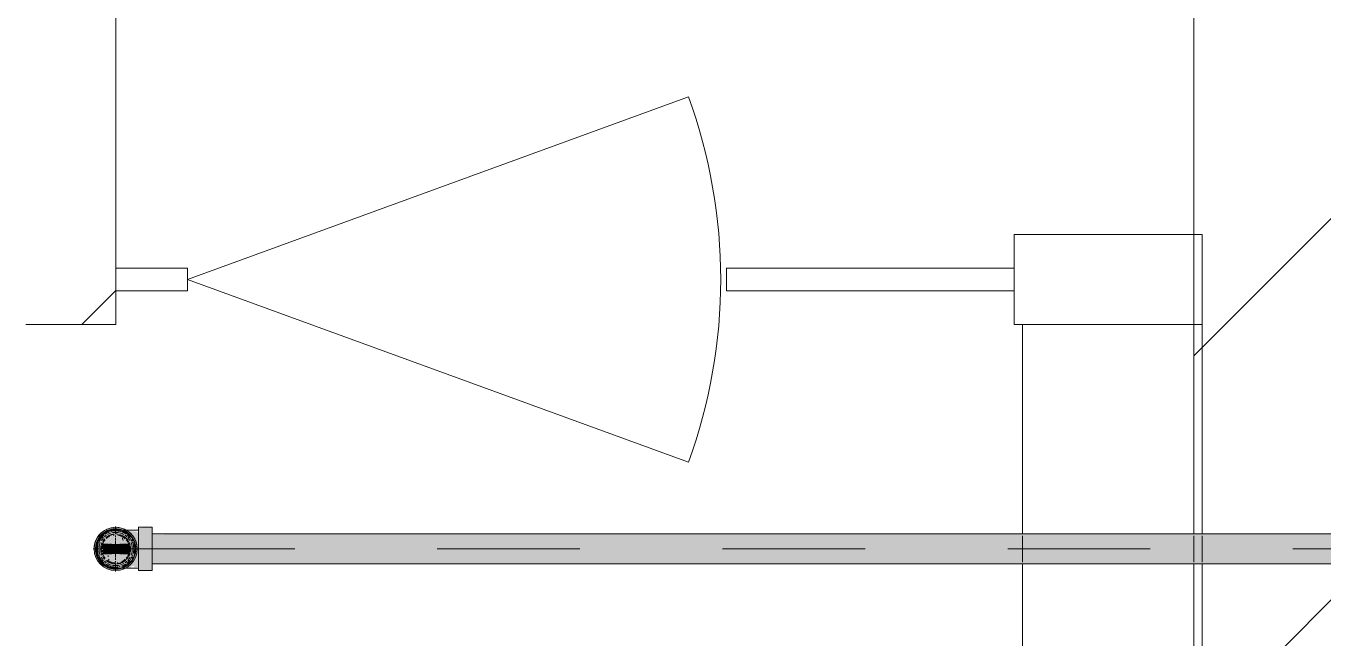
# Model space of a CAD drawing. Header units: millimetres. Extents: x -4000 to 187956, y -58990 to 162485.
# Drawn here: x 84150 to 85594, y 134351 to 135032 of the extents above; entities that cross this region are included whole.
import ezdxf

# ---------------------------------------------------------------- set-up
doc = ezdxf.new("R2010")
doc.units = ezdxf.units.MM
doc.linetypes.add('Dash 1_16_', pattern=[317.5, 158.75, -158.75])
for name, color, linetype, lineweight in [('A-DOOR', 31, 'Continuous', 13), ('A-WALL', 113, 'Continuous', 13), ('A-WALL-PATT', 111, 'Continuous', 13), ('F-SPRN', 3, 'Continuous', 9), ('P-PIPE', 3, 'Continuous', 9), ('P-PIPE-CNTR', 3, 'Continuous', 9)]:
    doc.layers.add(name, color=color, linetype=linetype, lineweight=lineweight)
pattern_1 = [(45, (0, 0), (-212.13203, 212.13203), [])]

# ---------------------------------------------------------------- blocks, each defined once
blk = doc.blocks.new('cua wc - 600 x 2000mm-535089-FFS - TANG 1')
at = {"layer": 'A-DOOR', "color": 5, "lineweight": 15}
for q in [(-100.3, 203), (-100.3, -203)]:
    blk.add_line((457.5, 0), q, dxfattribs=at)
blk.add_arc((457.5, 0), 593.6, 160, 200, dxfattribs=at)
blk = doc.blocks.new('CMF2_NHAXUONG_A_rvt-1-FFS - TANG 1')
at = {"layer": 'A-WALL-PATT', "lineweight": 9}
h = blk.add_hatch(dxfattribs=at)
h.set_pattern_fill('FP_12', color=250, style=0, pattern_type=2)
h.set_pattern_definition(pattern_1)
h.paths.add_polyline_path([(84250.1, 134699.8), (84250.1, 135799.8), (84150.1, 135799.8), (84150.1, 134699.8)])
h = blk.add_hatch(dxfattribs=at)
h.set_pattern_fill('FP_12', color=250, style=0, pattern_type=2)
h.set_pattern_definition(pattern_1)
h.paths.add_polyline_path([(85650.2, 133525.1), (85650.2, 135799.8), (85450.2, 135799.8), (85450.2, 133525.1), (85587.3, 133525.1)])
at = {"layer": 'A-WALL', "color": 50, "lineweight": 15}
for p, q in [((84250.1, 134699.8), (84250.1, 135799.8)), ((85450.2, 135799.8), (85450.2, 134466.8)), ((85459.5, 134799.8), (85250.2, 134799.8)), ((85250.2, 134799.8), (85250.2, 134699.8)), ((85459.5, 134699.8), (85459.5, 134799.8)), ((84250.1, 134762.3), (84330, 134762.3)), ((84330, 134737.3), (84330, 134762.3)), ((84930, 134762.3), (85250.2, 134762.3)), ((84930, 134762.3), (84930, 134737.3)), ((84330, 134737.3), (84250.1, 134737.3)), ((85250.2, 134737.3), (84930, 134737.3)), ((84150.1, 134699.8), (84250.1, 134699.8)), ((85250.2, 134699.8), (85459.5, 134699.8)), ((85259.5, 134466.8), (85259.5, 134699.8)), ((85259.5, 133625.1), (85259.5, 134433.4)), ((85450.2, 134433.4), (85450.2, 133525.1))]:
    blk.add_line(p, q, dxfattribs=at)
at = {"layer": 'A-WALL', "color": 35, "lineweight": 15}
for p, q in [((84250.1, 134762.3), (84250.1, 135799.8)), ((85250.2, 134762.3), (85250.2, 134799.8)), ((85450.2, 134799.8), (85250.2, 134799.8)), ((84330, 134762.3), (84250.1, 134762.3)), ((84250.1, 134762.3), (84250.1, 134737.3)), ((84330, 134762.3), (84330, 134737.3)), ((85250.2, 134762.3), (84930, 134762.3)), ((84930, 134737.3), (84930, 134762.3)), ((85250.2, 134762.3), (85250.2, 134737.3)), ((84250.1, 134737.3), (84330, 134737.3)), ((84250.1, 134699.8), (84250.1, 134737.3)), ((84930, 134737.3), (85250.2, 134737.3)), ((85250.2, 134699.8), (85250.2, 134737.3)), ((84250.1, 134699.8), (84150.1, 134699.8)), ((85250.2, 134699.8), (85259.5, 134699.8)), ((85259.5, 134699.8), (85259.5, 134466.8)), ((85450.2, 134699.8), (85259.5, 134699.8)), ((85459.5, 134699.8), (85459.5, 134466.8)), ((85259.5, 134433.4), (85259.5, 133947.4)), ((85459.5, 134433.4), (85459.5, 133525.1))]:
    blk.add_line(p, q, dxfattribs=at)
at = {"layer": 'A-WALL', "color": 53, "lineweight": 15}
for p, q in [((85459.5, 134799.8), (85450.2, 134799.8)), ((85459.5, 134799.8), (85459.5, 134699.8)), ((84250.1, 134737.3), (84250.1, 134762.3)), ((84250.1, 134737.3), (84250.1, 134762.3)), ((85250.2, 134762.3), (85250.2, 134737.3)), ((85250.2, 134737.3), (85250.2, 134762.3)), ((85259.5, 134699.8), (85450.2, 134699.8)), ((85259.5, 134699.8), (85450.2, 134699.8)), ((85459.5, 134699.8), (85450.2, 134699.8)), ((85459.5, 134466.8), (85459.5, 134699.8)), ((85459.5, 133525.1), (85459.5, 134433.4))]:
    blk.add_line(p, q, dxfattribs=at)
at = {"layer": 'A-WALL', "color": 71, "lineweight": 15}
blk.add_line((85450.2, 134699.8), (85459.5, 134699.8), dxfattribs=at)
blk.add_line((85450.2, 134699.8), (85459.5, 134699.8), dxfattribs=at)
at = {"layer": 'A-WALL', "color": 14, "lineweight": 15}
for p, q in [((85259.5, 134435.6), (85259.5, 134464.6)), ((85450.2, 134464.6), (85450.2, 134435.6))]:
    blk.add_line(p, q, dxfattribs=at)
at = {"layer": 'A-WALL', "color": 15, "lineweight": 15}
for p, q in [((85259.5, 134464.6), (85259.5, 134435.6)), ((85459.5, 134464.6), (85459.5, 134435.6))]:
    blk.add_line(p, q, dxfattribs=at)
at = {"layer": 'A-WALL', "color": 23, "lineweight": 15}
blk.add_line((85459.5, 134435.6), (85459.5, 134464.6), dxfattribs=at)
at = {"layer": 'A-DOOR', "color": 250, "lineweight": 9, "rotation": 180}
blk.add_blockref('cua wc - 600 x 2000mm-535089-FFS - TANG 1', (84787.5, 134749.8), dxfattribs=at)
blk = doc.blocks.new('Sprinkler_Up - DN20-V202-FFS - TANG 1')
at = {"layer": 'F-SPRN', "transparency": 33554534}
for points in [[(-13.5, 0), (-3.9, 0.7), (-1.7, 2.9), (-1.2, 3.5), (-0.6, 4), (0.6, 4), (1.2, 3.5), (1.7, 2.9), (4.6, 0), (22.2, 0), (18, 13.1), (6.9, 21.2), (-6.9, 21.2), (-18, 13.1), (-22.2, 0)], [(0, -16.7), (4.3, -16.1), (11.8, -11.8), (16.1, -4.3), (16.1, 4.3), (11.8, 11.8), (8.3, 14.4), (0, 16.7), (-4.3, 16.1), (-11.8, 11.8), (-16.1, 4.3), (-16.1, -4.3), (-11.8, -11.8), (-8.3, -14.4)], [(0, -15.6), (7.8, -13.5), (13.5, -7.8), (15.1, -4), (15.1, 4), (13.5, 7.8), (7.8, 13.5), (0, 15.6), (-7.8, 13.5), (-11, 11), (-15.1, 4), (-15.1, -4), (-11, -11), (-7.8, -13.5)], [(0, -21.2), (6.9, -21.2), (18, -13.1), (22.2, 0), (3.9, -0.7), (1.7, -2.9), (1.2, -3.5), (0.6, -4), (-0.6, -4), (-1.2, -3.5), (-1.7, -2.9), (-4.6, 0), (-22.2, 0), (-18, -13.1), (-6.9, -21.2)], [(-10.9, -5.5), (-10.9, 5.4), (-14.5, 5.4), (-14.5, -5.5)], [(-7.7, -5.5), (-7.7, 5.4), (-10.9, 5.4), (-10.9, -5.5)], [(0, -5.5), (0, 5.4), (-7.7, 5.4), (-7.7, -5.5)], [(0, 0), (5.7, 0), (2.9, 4.9), (-2.9, 4.9), (-5.7, 0)], [(2.9, -4.9), (5.7, 0), (-5.7, 0), (-2.9, -4.9)], [(-4.6, 0), (4.6, 0), (0, 4.6)], [(0, -4.6), (4.6, 0), (-4.6, 0)], [(0, -2.6), (1.3, 0), (-1.8, 0)], [(-1.3, 0), (1.8, 0), (0, 2.6)], [(7.7, -5.5), (7.7, 5.4), (0, 5.4), (0, -5.5)], [(10.9, -5.5), (10.9, 5.4), (7.7, 5.4), (7.7, -5.5)], [(14.5, -5.5), (14.5, 5.4), (10.9, 5.4), (10.9, -5.5)]]:
    blk.add_hatch(color=1, dxfattribs=at).paths.add_polyline_path(points)
at = {"layer": 'F-SPRN', "color": 1}
for p, q in [((-11.5, 5.4), (-14.5, 5.4)), ((-14.5, 5.4), (-11.3, 5.4)), ((-14.5, 5.4), (-14.5, 3.7)), ((-14.5, 3.3), (-14.5, 0)), ((-11.5, 5.4), (-11.5, 4)), ((-10.9, 1.9), (-10.9, 3.6)), ((-10.8, 5.4), (-8, 5.4)), ((-8.1, 5.4), (-10.8, 5.4)), ((-8.1, 5.4), (-8.1, 2.8)), ((-8.1, 2.5), (-8.1, 0.7)), ((-7.7, 4.8), (-7.7, 2.7)), ((-7.7, 4.8), (-7.7, 2.7)), ((-7.7, 2.1), (-7.7, 0.5)), ((-7.7, 2.1), (-7.7, 0.5)), ((-6.7, 5.4), (-4.7, 5.4)), ((-5.8, 3.8), (-5.8, 2.2)), ((-2.1, 0), (-2.1, 0)), ((-2.1, 0), (-2.1, -0.1)), ((0, 2.1), (-0.1, 2.1)), ((2.1, 0), (2.1, 0.1)), ((2.1, 0), (2.1, 0)), ((4.7, 5.4), (6.5, 5.4)), ((7.7, 5.4), (10.8, 5.4)), ((7.7, 5.2), (7.7, 2.7)), ((7.7, 5.2), (7.7, 2.7)), ((7.7, 2.3), (7.7, 0.5)), ((7.7, 2.3), (7.7, 0.5)), ((10.8, 5.4), (8.1, 5.4)), ((8.1, 5.4), (8.1, 2.8)), ((8.1, 2.5), (8.1, 0.4)), ((10.9, 5.4), (14.5, 5.4)), ((10.9, 3.6), (10.9, 0.2)), ((14.5, 5.4), (11.5, 5.4)), ((11.5, 5.4), (11.5, 4)), ((11.5, 3), (11.5, 0.2)), ((14.5, 5.4), (14.5, -5.5)), ((-14.5, -1.3), (-14.5, -3.7)), ((-11.1, -5.5), (-14.5, -5.5)), ((-14.5, -5.5), (-11.5, -5.5)), ((-10.9, -2.6), (-10.9, -1.3)), ((-10.8, -5.5), (-8.1, -5.5)), ((-7.8, -5.5), (-10.8, -5.5)), ((-8.1, -4.2), (-8.1, -5.5)), ((-7.7, -2.7), (-7.7, -4)), ((-7.7, -2.7), (-7.7, -4)), ((-7, -5.5), (-5.8, -5.5)), ((-4.8, -5.5), (-7, -5.5)), ((-5.8, -2.3), (-5.8, -3.8)), ((-2.1, -0.3), (-2, -0.4)), ((-2, -0.4), (-2, -0.5)), ((-2, -0.5), (-2, -0.6)), ((-2, -0.6), (-2, -0.7)), ((-2, -0.7), (-1.9, -0.7)), ((-1.9, -0.7), (-1.9, -0.8)), ((-1.9, -0.8), (-1.9, -0.9)), ((-1.9, -0.9), (-1.8, -1)), ((-1.8, -1), (-1.8, -1.1)), ((-1.8, -1), (-1.8, -1)), ((-1.8, -1.1), (-1.7, -1.2)), ((-1.7, -1.2), (-1.6, -1.3)), ((-1.7, -1.2), (-1.7, -1.2)), ((-1.6, -1.3), (-1.6, -1.4)), ((-1.6, -1.4), (-1.5, -1.4)), ((-1.5, -1.4), (-1.4, -1.5)), ((-1.4, -1.5), (-1.3, -1.6)), ((-1.4, -1.5), (-1.4, -1.5)), ((-1.3, -1.6), (-1.3, -1.7)), ((-1.3, -1.7), (-1.2, -1.7)), ((-1.2, -1.7), (-1.1, -1.7)), ((-1.1, -1.7), (-1.1, -1.8)), ((-1.1, -1.8), (-1, -1.8)), ((-1, -1.8), (-0.9, -1.9)), ((-0.9, -1.9), (-0.8, -1.9)), ((-0.8, -1.9), (-0.7, -2)), ((-0.8, -1.9), (-0.8, -1.9)), ((-0.7, -2), (-0.6, -2)), ((-0.6, -2), (-0.5, -2)), ((-0.5, -2), (-0.4, -2)), ((-0.4, -2), (-0.3, -2.1)), ((-0.4, -2), (-0.4, -2)), ((-0.3, -2.1), (-0.2, -2.1)), ((-0.2, -2.1), (-0.1, -2.1)), ((-0.1, -2.1), (0, -2.1)), ((0, -2.1), (0.1, -2.1)), ((0.1, -2.1), (0.2, -2.1)), ((0.1, -2.1), (0.1, -2.1)), ((0.2, -2.1), (0.3, -2.1)), ((0.3, -2.1), (0.4, -2)), ((0.4, -2), (0.5, -2)), ((0.5, -2), (0.6, -2)), ((0.6, -2), (0.7, -2)), ((0.6, -2), (0.6, -2)), ((0.7, -2), (0.8, -1.9)), ((0.8, -1.9), (0.9, -1.9)), ((0.9, -1.9), (1, -1.8)), ((0.9, -1.9), (0.9, -1.9)), ((1, -1.8), (1.1, -1.8)), ((1.1, -1.8), (1.2, -1.7)), ((1.2, -1.7), (1.3, -1.6)), ((1.2, -1.7), (1.2, -1.7)), ((1.3, -1.6), (1.4, -1.6)), ((1.4, -1.5), (1.5, -1.5)), ((1.4, -1.6), (1.4, -1.5)), ((1.5, -1.4), (1.6, -1.3)), ((1.5, -1.5), (1.5, -1.4)), ((1.6, -1.3), (1.7, -1.2)), ((1.6, -1.3), (1.6, -1.3)), ((1.7, -1.1), (1.8, -1.1)), ((1.7, -1.2), (1.7, -1.1)), ((1.8, -1), (1.9, -0.9)), ((1.8, -1.1), (1.8, -1)), ((1.9, -0.8), (2, -0.7)), ((1.9, -0.8), (1.9, -0.8)), ((1.9, -0.9), (1.9, -0.8)), ((2, -0.4), (2.1, -0.3)), ((2, -0.5), (2, -0.4)), ((2, -0.5), (2, -0.5)), ((2, -0.6), (2, -0.5)), ((2, -0.7), (2, -0.6)), ((2.1, -0.1), (2.1, 0)), ((2.1, -0.2), (2.1, -0.1)), ((2.1, -0.3), (2.1, -0.2)), ((7, -5.5), (4.8, -5.5)), ((5.8, -2.2), (5.8, -3.8)), ((5.8, -5.5), (7, -5.5)), ((7.7, -0.5), (7.7, -2.3)), ((7.7, -0.5), (7.7, -2.3)), ((7.7, -2.7), (7.7, -5.4)), ((7.7, -2.7), (7.7, -5.4)), ((10.8, -5.5), (7.7, -5.5)), ((8.1, -0.4), (8.1, -2.5)), ((8.1, -2.8), (8.1, -5.5)), ((8.1, -5.5), (10.8, -5.5)), ((10.9, -0.2), (10.9, -3.6)), ((14.5, -5.5), (10.9, -5.5)), ((11.5, -0.2), (11.5, -3)), ((11.5, -4), (11.5, -5.5)), ((11.5, -5.5), (14.5, -5.5))]:
    blk.add_line(p, q, dxfattribs=at)
at = {"layer": 'F-SPRN', "color": 1, "flags": 128}
for points in [[(-0.6, 2), (-0.7, 2), (-0.8, 1.9), (-0.9, 1.9), (-0.9, 1.9), (-1, 1.8), (-1.1, 1.8), (-1.2, 1.7), (-1.2, 1.7), (-1.3, 1.6), (-1.4, 1.6), (-1.4, 1.5), (-1.5, 1.5), (-1.5, 1.4), (-1.6, 1.3), (-1.6, 1.3), (-1.7, 1.2), (-1.7, 1.1), (-1.8, 1.1), (-1.8, 1), (-1.9, 0.9), (-1.9, 0.8), (-1.9, 0.8), (-2, 0.7), (-2, 0.6), (-2, 0.5), (-2, 0.5), (-2, 0.4), (-2.1, 0.3), (-2.1, 0.2), (-2.1, 0.1), (-2.1, 0)], [(-0.5, 2), (-0.6, 2), (-0.6, 2)], [(-0.1, 2.1), (-0.1, 2.1), (-0.2, 2.1), (-0.3, 2.1), (-0.4, 2), (-0.5, 2)], [(2.1, 0.1), (2.1, 0.2), (2.1, 0.2), (2.1, 0.3), (2, 0.4), (2, 0.5), (2, 0.6), (2, 0.7), (1.9, 0.7), (1.9, 0.8), (1.9, 0.9), (1.8, 1), (1.8, 1), (1.8, 1.1), (1.7, 1.2), (1.7, 1.2), (1.6, 1.3), (1.6, 1.4), (1.5, 1.4), (1.4, 1.5), (1.4, 1.5), (1.3, 1.6), (1.3, 1.7), (1.2, 1.7), (1.1, 1.7), (1.1, 1.8), (1, 1.8), (0.9, 1.9), (0.8, 1.9), (0.8, 1.9), (0.7, 2), (0.6, 2), (0.5, 2), (0.4, 2), (0.4, 2), (0.3, 2.1), (0.2, 2.1), (0.1, 2.1), (0, 2.1)], [(-2.1, -0.1), (-2.1, -0.2), (-2.1, -0.2), (-2.1, -0.3)]]:
    blk.add_lwpolyline(points, dxfattribs=at)
at = {"layer": 'F-SPRN', "color": 1}
for radius, start, end in [(22.2, 360, 180), (21.9, 126.6942, 143.2701), (21.9, 108.2621, 125.7507), (16.7, 106.5995, 120), (16.7, 106.5995, 120), (21.9, 99.348, 107.901), (16.7, 96.4143, 105), (16.7, 96.4143, 105), (21.9, 90.145, 98.8503), (15.6, 95.5762, 100.6843), (15.6, 95.5762, 100.6843), (16.7, 83.0684, 90), (16.7, 83.0684, 90), (21.9, 72.5583, 89.4624), (15.6, 75.573, 80.5892), (15.6, 75.573, 80.5892), (15.6, 67.5614, 74.5481), (15.6, 67.5614, 74.5481), (16.7, 60, 75), (16.7, 60, 75), (21.9, 54.2493, 71.7379), (21.9, 36.7299, 53.3058), (21.9, 165.6773, 179.2615), (21.9, 144.7698, 164.8151), (16.7, 167.6802, 180), (16.7, 167.6802, 180), (16.7, 155.3879, 164.9693), (16.7, 155.3879, 164.9693), (15.6, 166.4265, 180), (15.6, 166.4265, 180), (15.6, 150.9409, 165), (15.6, 159.6139, 165), (16.7, 136.7213, 149.931), (16.7, 136.7213, 149.931), (15.6, 150.9409, 156.3845), (15.6, 138.4214, 150), (15.6, 138.4214, 150), (16.7, 121.4181, 130.5751), (16.7, 121.4181, 130.5751), (15.6, 120.5262, 133.2078), (15.6, 120.5262, 133.2078), (15.6, 114.4363, 119.9813), (15.6, 114.4363, 119.9813), (4.63, 155.7832, 180), (4.63, 155.7832, 180), (4.63, 109.0192, 138.2703), (4.63, 109.0192, 138.2703), (2.56, 109.0192, 168.8278), (2.56, 109.0192, 168.8278), (2.04, 109.0192, 180), (4.63, 17.9592, 90), (4.63, 17.9592, 90), (3.81, 57.0577, 90), (2.56, 14.5599, 90), (2.56, 14.5599, 90), (2.04, 10.4703, 90), (3.81, 16.1605, 43.8358), (15.6, 60.0187, 65.5637), (15.6, 60.0187, 65.5637), (15.6, 46.7922, 60), (15.6, 46.7922, 60), (16.7, 49.4249, 58.5819), (16.7, 49.4249, 58.5819), (15.6, 30, 41.5786), (15.6, 30, 41.5786), (16.7, 30, 43.2787), (16.7, 30, 43.2787), (15.6, 23.6155, 29.5646), (15.6, 15, 29.5646), (15.6, 15, 20.3861), (16.7, 15, 24.6121), (16.7, 15, 24.6121), (15.6, 360, 13.6618), (15.6, 0, 13.6618), (16.7, 360, 12.3198), (16.7, 0, 12.3198), (21.9, 15.1849, 35.2302), (21.9, 0.7385, 14.3227), (22.2, 180, 360), (21.9, 180.7385, 194.3227), (21.9, 195.1849, 215.2302), (21.9, 216.7299, 233.3058), (16.7, 180, 192.3198), (16.7, 180, 192.3198), (16.7, 195.0307, 204.6121), (16.7, 195.0307, 204.6121), (15.6, 181.9082, 193.6618), (15.6, 181.9082, 193.6618), (15.6, 197.3339, 209.5646), (15.6, 197.3339, 209.5646), (16.7, 210.069, 223.2787), (16.7, 210.069, 223.2787), (15.6, 212.5472, 221.5786), (15.6, 212.5472, 221.5786), (16.7, 229.4249, 238.5819), (16.7, 229.4249, 238.5819), (15.6, 233.795, 240), (15.6, 233.795, 240), (16.7, 240, 255), (16.7, 240, 255), (15.6, 240.0187, 254.5481), (15.6, 240.0187, 254.5481), (4.63, 197.9592, 0), (4.63, 197.9592, 360), (3.81, 196.1605, 360), (2.56, 191.1677, 270), (2.56, 191.1677, 270), (2.04, 190.4703, 270), (2.04, 270, 0), (2.56, 270, 0), (2.56, 270, 360), (16.7, 286.5995, 300), (16.7, 286.5995, 300), (15.6, 294.4363, 299.9813), (15.6, 294.4363, 299.9813), (15.6, 300, 313.2078), (15.6, 300, 313.2078), (16.7, 301.4181, 310.5751), (16.7, 301.4181, 310.5751), (15.6, 318.4214, 330), (15.6, 318.4214, 330), (16.7, 316.7213, 330), (16.7, 316.7213, 330), (21.9, 306.6942, 323.2701), (15.6, 330.4354, 345), (15.6, 330.4354, 336.3845), (15.6, 339.6139, 345), (15.6, 346.3382, 360), (15.6, 346.3382, 360), (16.7, 335.3879, 345), (16.7, 335.3879, 345), (16.7, 347.6802, 360), (16.7, 347.6802, 360), (21.9, 324.7698, 344.8151), (21.9, 345.6773, 359.2615), (21.9, 234.2493, 251.7379), (21.9, 252.5583, 269.4624), (15.6, 255, 267.64), (15.6, 255, 267.64), (16.7, 263.0684, 270), (16.7, 263.0684, 270), (21.9, 270.145, 278.8503), (15.6, 275.5762, 280.6843), (15.6, 275.5762, 280.6843), (16.7, 276.4143, 285), (16.7, 276.4143, 285), (21.9, 279.348, 287.901), (21.9, 288.2621, 305.7507)]:
    blk.add_arc((0, 0), radius, start, end, dxfattribs=at)
blk = doc.blocks.new('Steel_Elbow_Threaded_HoaPhat - Standard-V563-FFS - TANG 1')
at = {"layer": 'P-PIPE', "lineweight": 13, "transparency": 33554534}
for points in [[(84250, 134426), (84256.2, 134426.8), (84262.1, 134429.2), (84267.1, 134433), (84270.9, 134438), (84273.3, 134443.9), (84274.1, 134450.1), (84273.3, 134456.3), (84270.9, 134462.1), (84267.1, 134467.1), (84262.1, 134471), (84256.2, 134473.4), (84250, 134474.2), (84243.8, 134473.4), (84237.9, 134471), (84233, 134467.1), (84229.1, 134462.1), (84226.7, 134456.3), (84225.9, 134450.1), (84226.7, 134443.9), (84229.1, 134438), (84233, 134433), (84237.9, 134429.2), (84243.8, 134426.8)], [(84290.6, 134450.1), (84290.6, 134474.2), (84275.4, 134473.4), (84275.4, 134450.1)], [(84275.4, 134426), (84290.6, 134426.8), (84290.6, 134450.1), (84275.4, 134450.1), (84275.4, 134426.8)]]:
    blk.add_hatch(color=1, dxfattribs=at).paths.add_polyline_path(points)
h = blk.add_hatch(color=1, dxfattribs=at)
h.paths.add_polyline_path([(84269.9, 134457.3), (84269.9, 134459.8), (84271.8, 134456)])
h.paths.add_polyline_path([(84272.4, 134450.1), (84275.4, 134450.1), (84275.4, 134468.4), (84271.6, 134469.8), (84264.2, 134470), (84260.1, 134470.3), (84260.6, 134468.9), (84267.5, 134462.9), (84269.9, 134457.3), (84271.2, 134450.1)])
h.paths.add_polyline_path([(84266.7, 134465.8), (84264.5, 134466.2), (84263.7, 134468.3)])
h = blk.add_hatch(color=1, dxfattribs=at)
h.paths.add_polyline_path([(84265.2, 134433.2), (84260.6, 134430.6), (84264.5, 134431.5)])
h.paths.add_polyline_path([(84258.5, 134429.2), (84267.1, 134429.5), (84266.7, 134430.6), (84270.9, 134430.7), (84271.2, 134429.4), (84275.4, 134430.5), (84275.4, 134450.1), (84271.2, 134450.1), (84269.9, 134442.9), (84271.8, 134444.2), (84267.1, 134436.7), (84263, 134432.7), (84268.2, 134433.9), (84264.5, 134431.5)])
at = {"layer": 'P-PIPE', "color": 20, "lineweight": 13}
for p, q in [((84290.6, 134474.2), (84275.4, 134474.2)), ((84275.4, 134474.2), (84275.4, 134468.5)), ((84275.4, 134474.2), (84275.4, 134450.1)), ((84290.6, 134473.4), (84290.6, 134474.2)), ((84290.6, 134450.1), (84290.6, 134474.2)), ((84290.6, 134467.1), (84290.6, 134473.4)), ((84230.2, 134457.5), (84230.5, 134458.3)), ((84230.5, 134458.3), (84230.9, 134459.1)), ((84230.9, 134459.1), (84231.2, 134459.9)), ((84232.1, 134461.3), (84232.5, 134462)), ((84232.5, 134462), (84233, 134462.7)), ((84233, 134462.7), (84233.6, 134463.4)), ((84233.6, 134463.4), (84234.1, 134464)), ((84234.1, 134464), (84234.7, 134464.7)), ((84234.7, 134464.7), (84235.3, 134465.3)), ((84235.3, 134465.3), (84235.9, 134465.8)), ((84235.9, 134465.8), (84236.5, 134466.4)), ((84236.5, 134466.4), (84237.2, 134466.9)), ((84237.2, 134466.9), (84237.9, 134467.4)), ((84237.9, 134467.4), (84238.6, 134467.9)), ((84238.6, 134467.9), (84239.3, 134468.3)), ((84239.3, 134468.3), (84240, 134468.7)), ((84240, 134468.7), (84240.8, 134469.1)), ((84240.8, 134469.1), (84241.6, 134469.5)), ((84241.6, 134469.5), (84242.3, 134469.8)), ((84242.3, 134469.8), (84243.1, 134470.1)), ((84244.8, 134470.6), (84245.6, 134470.8)), ((84245.6, 134470.8), (84246.4, 134470.9)), ((84246.4, 134470.9), (84247.2, 134471.1)), ((84247.2, 134471.1), (84248.1, 134471.2)), ((84248.1, 134471.2), (84248.9, 134471.2)), ((84248.9, 134471.2), (84249.8, 134471.2)), ((84249.8, 134471.2), (84250, 134471.2)), ((84250, 134471.2), (84250, 134471.2)), ((84250.3, 134471.2), (84250.5, 134471.2)), ((84250.5, 134471.2), (84250.7, 134471.2)), ((84250.7, 134471.2), (84251, 134471.2)), ((84251, 134471.2), (84251.3, 134471.2)), ((84251.3, 134471.2), (84251.6, 134471.2)), ((84251.6, 134471.2), (84252, 134471.2)), ((84252.9, 134471.2), (84253.4, 134471.2)), ((84253.4, 134471.2), (84253.9, 134471.2)), ((84253.9, 134471.2), (84254.4, 134471.2)), ((84254.4, 134471.2), (84255, 134471.2)), ((84255, 134471.2), (84255.7, 134471.2)), ((84255.7, 134471.2), (84256.3, 134471.2)), ((84256.3, 134471.2), (84257, 134471.2)), ((84257, 134471.2), (84257.7, 134471.2)), ((84257.7, 134471.2), (84258.5, 134471.2)), ((84258.5, 134471.2), (84259.2, 134471.2)), ((84260.8, 134471.2), (84261.7, 134471.2)), ((84275.4, 134468.4), (84275.4, 134471.2)), ((84275.4, 134457.3), (84275.4, 134471.2)), ((84275.4, 134468.5), (84275.4, 134467.1)), ((84275.4, 134467.3), (84275.4, 134468.4)), ((84275.4, 134463.7), (84275.4, 134466.3)), ((84275.4, 134466.1), (84275.4, 134462.1)), ((84275.4, 134457.3), (84275.4, 134463.7)), ((84275.4, 134462.1), (84275.4, 134457.4)), ((84290.6, 134462.1), (84290.6, 134466.3)), ((84290.6, 134456.3), (84290.6, 134461.9)), ((84228.9, 134450.9), (84228.9, 134451.8)), ((84228.9, 134450.1), (84228.9, 134450.9)), ((84228.9, 134449.9), (84228.9, 134450.1)), ((84228.9, 134449), (84228.9, 134449.9)), ((84228.9, 134448.2), (84228.9, 134449)), ((84229, 134447.3), (84228.9, 134448.2)), ((84229.2, 134446.5), (84229, 134447.3)), ((84229.1, 134453.5), (84229.3, 134454.3)), ((84229.3, 134445.7), (84229.2, 134446.5)), ((84229.3, 134454.3), (84229.5, 134455.1)), ((84229.5, 134444.8), (84229.3, 134445.7)), ((84229.5, 134455.1), (84229.7, 134455.9)), ((84229.7, 134444), (84229.5, 134444.8)), ((84229.7, 134455.9), (84229.9, 134456.7)), ((84230, 134443.2), (84229.7, 134444)), ((84229.9, 134456.7), (84230.2, 134457.5)), ((84275.4, 134450.1), (84275.4, 134456.4)), ((84275.4, 134450.1), (84275.4, 134456.4)), ((84275.4, 134456.3), (84275.4, 134450.1)), ((84275.4, 134450.1), (84275.4, 134443.9)), ((84275.4, 134450.1), (84275.4, 134426)), ((84275.4, 134443.8), (84275.4, 134450.1)), ((84275.4, 134443.8), (84275.4, 134450.1)), ((84290.6, 134450.1), (84290.6, 134456.3)), ((84290.6, 134443.9), (84290.6, 134450.1)), ((84290.6, 134426), (84290.6, 134450.1)), ((84290.6, 134438.3), (84290.6, 134443.9)), ((84230.3, 134442.4), (84230, 134443.2)), ((84230.6, 134441.6), (84230.3, 134442.4)), ((84231, 134440.9), (84230.6, 134441.6)), ((84231.4, 134440.1), (84231, 134440.9)), ((84231.8, 134439.4), (84231.4, 134440.1)), ((84232.2, 134438.7), (84231.8, 134439.4)), ((84234.3, 134436), (84233.7, 134436.6)), ((84234.8, 134435.4), (84234.3, 134436)), ((84235.4, 134434.8), (84234.8, 134435.4)), ((84236.1, 134434.2), (84235.4, 134434.8)), ((84236.7, 134433.6), (84236.1, 134434.2)), ((84237.4, 134433.1), (84236.7, 134433.6)), ((84238.1, 134432.6), (84237.4, 134433.1)), ((84238.8, 134432.2), (84238.1, 134432.6)), ((84241, 134431), (84240.2, 134431.3)), ((84241.8, 134430.6), (84241, 134431)), ((84242.6, 134430.3), (84241.8, 134430.6)), ((84243.4, 134430), (84242.6, 134430.3)), ((84245.8, 134429.4), (84245, 134429.5)), ((84275.4, 134436.5), (84275.4, 134442.9)), ((84275.4, 134428.9), (84275.4, 134442.9)), ((84275.4, 134442.8), (84275.4, 134438)), ((84275.4, 134438), (84275.4, 134434)), ((84275.4, 134433.9), (84275.4, 134436.5)), ((84275.4, 134433), (84275.4, 134430.4)), ((84275.4, 134431.8), (84275.4, 134432.8)), ((84275.4, 134430.2), (84275.4, 134431.8)), ((84275.4, 134430.4), (84275.4, 134426)), ((84290.6, 134433.9), (84290.6, 134438)), ((84290.6, 134426), (84290.6, 134433)), ((84246.6, 134429.2), (84245.8, 134429.4)), ((84247.5, 134429.1), (84246.6, 134429.2)), ((84248.3, 134429), (84247.5, 134429.1)), ((84249.2, 134429), (84248.3, 134429)), ((84250, 134428.9), (84249.2, 134429)), ((84250, 134428.9), (84250, 134428.9)), ((84250.4, 134428.9), (84250.2, 134428.9)), ((84250.6, 134428.9), (84250.4, 134428.9)), ((84250.8, 134428.9), (84250.6, 134428.9)), ((84251.1, 134428.9), (84250.8, 134428.9)), ((84251.4, 134428.9), (84251.1, 134428.9)), ((84251.7, 134428.9), (84251.4, 134428.9)), ((84253, 134428.9), (84252.5, 134428.9)), ((84253.5, 134428.9), (84253, 134428.9)), ((84254, 134428.9), (84253.5, 134428.9)), ((84254.6, 134428.9), (84254, 134428.9)), ((84255.2, 134428.9), (84254.6, 134428.9)), ((84255.8, 134428.9), (84255.2, 134428.9)), ((84256.5, 134428.9), (84255.8, 134428.9)), ((84257.2, 134428.9), (84256.5, 134428.9)), ((84257.9, 134428.9), (84257.2, 134428.9)), ((84261.1, 134428.9), (84260.2, 134428.9)), ((84261.9, 134428.9), (84261.1, 134428.9)), ((84275.4, 134426), (84290.6, 134426))]:
    blk.add_line(p, q, dxfattribs=at)
at = {"layer": 'P-PIPE', "color": 20, "lineweight": 13, "flags": 128}
for points in [[(84231.2, 134459.9), (84231.7, 134460.6), (84232.1, 134461.3)], [(84243.1, 134470.1), (84243.9, 134470.4), (84244.8, 134470.6)], [(84250, 134471.2), (84250.1, 134471.2), (84250.2, 134471.2), (84250.3, 134471.2)], [(84252, 134471.2), (84252.4, 134471.2), (84252.9, 134471.2)], [(84259.2, 134471.2), (84260, 134471.2), (84260.8, 134471.2)], [(84261.7, 134471.2), (84262.6, 134471.2), (84263.4, 134471.2), (84264.4, 134471.2), (84265.3, 134471.2), (84266.2, 134471.2), (84267.2, 134471.2), (84268.1, 134471.2), (84269.1, 134471.2), (84270.1, 134471.2), (84271.1, 134471.2), (84272.1, 134471.2), (84273.1, 134471.2), (84274.1, 134471.2), (84275.2, 134471.2), (84275.4, 134471.2)], [(84228.9, 134451.8), (84229, 134452.6), (84229.1, 134453.5)], [(84233.7, 134436.6), (84233.2, 134437.3), (84232.7, 134438), (84232.2, 134438.7)], [(84240.2, 134431.3), (84239.5, 134431.7), (84238.8, 134432.2)], [(84245, 134429.5), (84244.2, 134429.8), (84243.4, 134430)], [(84250.2, 134428.9), (84250.1, 134428.9), (84250, 134428.9)], [(84252.5, 134428.9), (84252.1, 134428.9), (84251.7, 134428.9)], [(84260.2, 134428.9), (84259.4, 134428.9), (84258.7, 134428.9), (84257.9, 134428.9)], [(84275.4, 134428.9), (84274.4, 134428.9), (84273.4, 134428.9), (84272.4, 134428.9), (84271.4, 134428.9), (84270.4, 134428.9), (84269.4, 134428.9), (84268.4, 134428.9), (84267.4, 134428.9), (84266.5, 134428.9), (84265.5, 134428.9), (84264.6, 134428.9), (84263.7, 134428.9), (84262.8, 134428.9), (84261.9, 134428.9)]]:
    blk.add_lwpolyline(points, dxfattribs=at)
at = {"layer": 'P-PIPE', "color": 20, "lineweight": 13}
for radius, start, end in [(24.1, 75, 180), (24.1, 0, 180), (24.1, 0, 75), (21.1, 150.004, 154.5507), (21.1, 142.3296, 146.4936), (21.1, 126.6771, 140), (21.1, 120, 125.8222), (21.1, 111.0396, 119.9974), (21.1, 100, 105.0455), (21.1, 90.0078, 97.7672), (21.1, 82.7204, 90.0076), (21.1, 74.9665, 80), (21.1, 60.0076, 71.0101), (21.1, 54.1888, 60), (21.1, 40, 51.0488), (21.1, 25.4587, 30.0105), (24.1, 180, 0), (24.1, 180, 0), (21.1, 165.8296, 177.8939), (21.1, 182.1061, 194.1704), (21.1, 160, 165.037), (21.1, 194.963, 200), (21.1, 14.9657, 20), (21.1, 9.9464, 14.173), (21.1, 345.827, 357.8935), (21.1, 5.2662, 8.9621), (21.1, 205.4493, 209.996), (21.1, 213.6981, 217.6704), (21.1, 220, 233.3229), (21.1, 235.795, 240), (21.1, 240.0026, 248.9604), (21.1, 254.9545, 260), (21.1, 288.9899, 299.9924), (21.1, 300, 305.8112), (21.1, 308.9512, 320), (21.1, 330.7988, 334.5413), (21.1, 262.2328, 269.9922), (21.1, 269.9924, 277.2796)]:
    blk.add_arc((84250, 134450.1), radius, start, end, dxfattribs=at)
blk = doc.blocks.new('Steel_Transition_Threaded_HoaPhat - Standard-V564-FFS - TANG 1')
at = {"layer": 'P-PIPE', "lineweight": 13, "transparency": 33554534}
h = blk.add_hatch(color=1, dxfattribs=at)
h.paths.add_polyline_path([(84250, 134427.6), (84255.8, 134428.4), (84261.3, 134430.6), (84265.9, 134434.2), (84269.5, 134438.8), (84271.7, 134444.3), (84272.5, 134450.1), (84271.7, 134455.9), (84269.5, 134461.3), (84265.9, 134466), (84261.3, 134469.6), (84255.8, 134471.8), (84250, 134472.6), (84244.2, 134471.8), (84238.8, 134469.6), (84234.1, 134466), (84230.5, 134461.3), (84228.3, 134455.9), (84227.5, 134450.1), (84228.3, 134444.3), (84230.5, 134438.8), (84234.1, 134434.2), (84238.8, 134430.6), (84244.2, 134428.4)])
h.paths.add_polyline_path([(84250, 134430), (84244.8, 134430.7), (84240, 134432.7), (84235.8, 134435.9), (84232.6, 134440), (84230.6, 134444.9), (84229.9, 134450.1), (84230.6, 134455.3), (84232.6, 134460.1), (84235.8, 134464.3), (84240, 134467.5), (84244.8, 134469.5), (84250, 134470.2), (84255.2, 134469.5), (84260.1, 134467.5), (84264.2, 134464.3), (84267.4, 134460.1), (84269.4, 134455.3), (84270.1, 134450.1), (84269.4, 134444.9), (84267.4, 134440), (84264.2, 134435.9), (84260.1, 134432.7), (84255.2, 134430.7)])
for points in [[(84229.9, 134450.1), (84233.6, 134450.1), (84235.8, 134458.3), (84241.8, 134464.3), (84250, 134466.5), (84258.2, 134464.3), (84264.2, 134458.3), (84266.4, 134450.1), (84270.1, 134450.1), (84269.4, 134455.3), (84267.4, 134460.1), (84264.2, 134464.3), (84260.1, 134467.5), (84255.2, 134469.5), (84250, 134470.2), (84244.8, 134469.5), (84240, 134467.5), (84235.8, 134464.3), (84232.6, 134460.1), (84230.6, 134455.3)], [(84250, 134431.6), (84254.8, 134432.2), (84259.3, 134434.1), (84263.1, 134437), (84266, 134440.8), (84267.9, 134445.3), (84268.5, 134450.1), (84267.9, 134454.9), (84266, 134459.3), (84263.1, 134463.2), (84259.3, 134466.1), (84254.8, 134468), (84250, 134468.6), (84245.2, 134468), (84240.8, 134466.1), (84236.9, 134463.2), (84234, 134459.3), (84232.1, 134454.9), (84231.5, 134450.1), (84232.1, 134445.3), (84234, 134440.8), (84236.9, 134437), (84240.8, 134434.1), (84245.2, 134432.2)], [(84250, 134430), (84255.2, 134430.7), (84260.1, 134432.7), (84264.2, 134435.9), (84267.4, 134440), (84269.4, 134444.9), (84270.1, 134450.1), (84266.4, 134450.1), (84264.2, 134441.9), (84258.2, 134435.9), (84250, 134433.7), (84241.8, 134435.9), (84235.8, 134441.9), (84233.6, 134450.1), (84229.9, 134450.1), (84230.6, 134444.9), (84232.6, 134440), (84235.8, 134435.9), (84240, 134432.7), (84244.8, 134430.7)]]:
    blk.add_hatch(color=1, dxfattribs=at).paths.add_polyline_path(points)
at = {"layer": 'P-PIPE', "color": 20, "lineweight": 13}
for radius, start, end in [(22.5, 0, 180), (22.5, 105, 180), (20.1, 150, 162.7449), (20.1, 128.8856, 148.1553), (18.5, 136.4297, 150), (18.5, 136.4297, 150), (16.4, 141.9681, 150), (18.5, 123.4976, 133.2041), (18.5, 123.4976, 133.2041), (20.1, 109.6859, 125.0043), (16.4, 121.0738, 126.4537), (18.5, 106.819, 120), (18.5, 106.819, 120), (16.4, 113.4045, 120), (16.4, 107.4657, 111.9681), (22.5, 0, 105), (20.1, 100.9975, 105), (18.5, 91.4353, 103.2046), (18.5, 91.4353, 103.2046), (16.4, 96.2132, 104.6042), (20.1, 90.5246, 98.5089), (18.5, 78.0986, 90), (18.5, 78.0986, 90), (20.1, 75.0607, 87.9279), (16.4, 66.9681, 75), (18.5, 60, 75), (18.5, 60, 75), (20.1, 54.9957, 75), (18.5, 46.7959, 56.5024), (18.5, 46.7959, 56.5024), (20.1, 31.8447, 51.1144), (16.4, 30, 38.0319), (18.5, 30, 43.5703), (18.5, 30, 43.5703), (20.1, 17.2551, 30), (22.5, 180, 240), (22.5, 180, 0), (20.1, 166.0499, 180), (20.1, 180, 193.9501), (20.1, 197.2551, 210), (18.5, 166.5939, 180), (18.5, 166.5939, 180), (18.5, 180, 193.4061), (18.5, 180, 193.4061), (18.5, 157.6232, 165), (18.5, 157.6232, 165), (18.5, 195, 202.3768), (18.5, 195, 202.3768), (16.4, 180.8106, 191.4533), (16.4, 168.5467, 175.1607), (16.4, 158.0319, 163.506), (22.5, 240, 0), (16.4, 338.0319, 342.8691), (16.4, 0, 8.0319), (16.4, 351.9681, 0), (18.5, 15, 22.3768), (18.5, 15, 22.3768), (18.5, 337.6232, 345), (18.5, 337.6232, 345), (20.1, 330, 342.7449), (18.5, 0, 13.4061), (18.5, 0, 13.4061), (18.5, 346.5939, 0), (18.5, 346.5939, 0), (20.1, 0, 13.9501), (20.1, 346.0499, 0), (20.1, 211.8447, 231.1144), (18.5, 210, 223.5703), (18.5, 210, 223.5703), (16.4, 210.6635, 218.0319), (18.5, 226.7959, 236.5024), (18.5, 226.7959, 236.5024), (20.1, 234.9957, 255), (16.4, 230.4733, 236.6389), (18.5, 240, 255), (18.5, 240, 255), (16.4, 240, 246.5955), (16.4, 246.9681, 255), (20.1, 255.0607, 267.9279), (18.5, 258.0986, 270), (18.5, 258.0986, 270), (16.4, 264.1652, 268.506), (20.1, 270.5246, 278.5089), (18.5, 271.4353, 283.2046), (18.5, 271.4353, 283.2046), (16.4, 276.4537, 283.9063), (20.1, 280.9975, 285), (16.4, 287.4657, 291.9681), (18.5, 286.819, 300), (18.5, 286.819, 300), (16.4, 293.4045, 300), (20.1, 289.6859, 305.0043), (18.5, 303.4976, 313.2041), (18.5, 303.4976, 313.2041), (20.1, 308.8856, 328.1553), (18.5, 316.4297, 330), (18.5, 316.4297, 330)]:
    blk.add_arc((84250, 134450.1), radius, start, end, dxfattribs=at)

msp = doc.modelspace()

# ---------------------------------------------------------------- block references
at = {"lineweight": 5}
msp.add_blockref('CMF2_NHAXUONG_A_rvt-1-FFS - TANG 1', (0, 0), dxfattribs=at)

# ---------------------------------------------------------------- next in the draw order: hatches: boundary and pattern name
at = {"layer": 'P-PIPE', "transparency": 33554534}
for points in [[(84241.7, 134435.6), (84242.8, 134437.6), (84241.7, 134441.7), (84242.8, 134445.9), (84245.8, 134449), (84257.2, 134454.3), (84258.4, 134458.4), (84257.2, 134462.6), (84255.9, 134464.3), (84250, 134466.8), (84241.7, 134464.6), (84235.5, 134458.4), (84233.3, 134450.1), (84235.5, 134441.7), (84238.2, 134438.3)], [(84250, 134433.4), (84258.4, 134435.6), (84261.8, 134438.3), (84266.1, 134445.8), (84266.1, 134454.4), (84261.8, 134461.9), (84258.4, 134464.6), (84250, 134466.8), (84245.7, 134466.2), (84238.2, 134461.9), (84233.9, 134454.4), (84233.9, 134445.8), (84238.2, 134438.3), (84241.7, 134435.6)], [(85020.4, 134450.1), (86457.1, 134450.1), (86457.1, 134466.8), (84290.6, 134466.2), (84290.6, 134450.1), (84453.5, 134450.1)], [(86154.1, 134433.4), (86457.1, 134434), (86457.1, 134450.1), (84290.6, 134450.1), (84290.6, 134433.4), (85587.3, 134433.4)]]:
    msp.add_hatch(color=1, dxfattribs=at).paths.add_polyline_path(points)

# ---------------------------------------------------------------- next in the draw order: linework, layer by layer
at = {"layer": 'P-PIPE', "color": 20, "lineweight": 13}
for p, q in [((86457.1, 134466.8), (84290.6, 134466.8)), ((84290.6, 134466.8), (84290.6, 134462.2)), ((84290.6, 134461.9), (84290.6, 134438.3)), ((84290.6, 134438), (84290.6, 134433.4)), ((84290.6, 134433.4), (86457.1, 134433.4))]:
    msp.add_line(p, q, dxfattribs=at)
at = {"layer": 'P-PIPE', "color": 1}
for centre, radius, start, end in [((84250, 134450.1), 16.7, 140.6908, 147.6969), ((84250, 134458.4), 8.35, 69.0027, 79.2369), ((84250, 134458.4), 8.35, 46.6998, 60.5692), ((84250, 134458.4), 8.35, 20.1285, 29.0413), ((84250, 134458.4), 8.35, 8.0385, 17.9918), ((84250, 134450.1), 16.7, 46.0317, 51.8726), ((84250, 134450.1), 16.7, 32.3031, 45.2846), ((84250, 134450.1), 16.7, 25.0364, 31.0974), ((84250, 134450.1), 16.7, 170.1108, 177.203), ((84250, 134450.1), 16.7, 182.797, 189.8892), ((84250, 134450.1), 16.7, 190.2154, 195.2487), ((84250, 134450.1), 16.7, 157.579, 164.2722), ((84250, 134441.7), 8.35, 131.0366, 150), ((84250, 134441.7), 8.35, 115.6806, 125.5287), ((84250, 134441.7), 8.35, 100.6842, 114.0387), ((84250, 134441.7), 8.35, 90, 100.6842), ((84250, 134458.4), 8.35, 270, 280.6842), ((84250, 134458.4), 8.35, 316.3183, 330), ((84250, 134450.1), 16.7, 16.9375, 22.421), ((84250, 134450.1), 16.7, 4.3093, 9.8892), ((84250, 134450.1), 16.7, 350.1108, 355.6907), ((84250, 134450.1), 16.7, 231.8726, 237.203), ((84250, 134441.7), 8.35, 172.0327, 181.5407), ((84250, 134441.7), 8.35, 199.9004, 209.0413), ((84250, 134450.1), 16.7, 246.8976, 251.0986), ((84250, 134441.7), 8.35, 226.6998, 240.5692), ((84250, 134450.1), 16.7, 254.7154, 259.6727), ((84250, 134441.7), 8.35, 249.0027, 259.2369), ((84250, 134450.1), 16.7, 266.0042, 273.5288), ((84250, 134450.1), 16.7, 284.6882, 289.3082), ((84250, 134450.1), 16.7, 308.1274, 313.9683), ((84250, 134450.1), 16.7, 314.7154, 320.6908), ((84250, 134450.1), 16.7, 328.9026, 336.686)]:
    msp.add_arc(centre, radius, start, end, dxfattribs=at)
at = {"layer": 'P-PIPE-CNTR', "color": 1, "linetype": 'Dash 1_16_'}
for p, q in [((84250, 134472.6), (84250, 134475.1)), ((84250, 134471.2), (84250, 134472.6)), ((84250, 134468.6), (84250, 134470.2)), ((84250, 134466.8), (84250, 134468.6)), ((84250, 134463.6), (84250, 134465.2)), ((84250, 134459.8), (84250, 134462.6)), ((84250, 134455.5), (84250, 134459.1)), ((84225, 134450.1), (84227.5, 134450.1)), ((84227.8, 134450.1), (84231.5, 134450.1)), ((84236.5, 134450.1), (84242.3, 134450.1)), ((84245.4, 134450.1), (84247.6, 134450.1)), ((84248.7, 134450.1), (84250, 134450.1)), ((84250, 134452.6), (84250, 134454.3)), ((84250, 134450.1), (84250, 134452.1)), ((84250, 134448), (84250, 134450.1)), ((84250, 134450.1), (84251.3, 134450.1)), ((84250, 134445.9), (84250, 134447.5)), ((84250, 134441.1), (84250, 134444.6)), ((84251.8, 134450.1), (84254.6, 134450.1)), ((84255.7, 134450.1), (84263.5, 134450.1)), ((84266.4, 134450.1), (84267.9, 134450.1)), ((84268.5, 134450.1), (84272.2, 134450.1)), ((84272.5, 134450.1), (84275, 134450.1)), ((84290.6, 134450.1), (86457.1, 134450.1)), ((84290.6, 134450.1), (86457.1, 134450.1)), ((84250, 134438.1), (84250, 134440.4)), ((84250, 134435), (84250, 134436.5)), ((84250, 134431.6), (84250, 134433.4)), ((84250, 134430), (84250, 134431.6)), ((84250, 134427.6), (84250, 134428.9)), ((84250, 134425.1), (84250, 134427.6))]:
    msp.add_line(p, q, dxfattribs=at)
at = {"layer": 'P-PIPE-CNTR', "color": 20, "lineweight": 13}
for p, q in [((84250.3, 134450.1), (84250, 134450.1)), ((84252.8, 134450.1), (84250.5, 134450.1)), ((84256.5, 134450.1), (84254.5, 134450.1)), ((84262.1, 134450.1), (84257.6, 134450.1)), ((84267.2, 134450.1), (84266, 134450.1)), ((84269.6, 134450.1), (84267.9, 134450.1)), ((84274, 134450.1), (84272.2, 134450.1)), ((84275.4, 134450.1), (84274, 134450.1)), ((84290.6, 134450.1), (84275.4, 134450.1))]:
    msp.add_line(p, q, dxfattribs=at)

# ---------------------------------------------------------------- next in the draw order: block references
at = {"layer": 'F-SPRN', "color": 1}
msp.add_blockref('Sprinkler_Up - DN20-V202-FFS - TANG 1', (84250, 134450.1), dxfattribs=at)
at = {"layer": 'P-PIPE', "color": 20, "lineweight": 13}
for name in ['Steel_Elbow_Threaded_HoaPhat - Standard-V563-FFS - TANG 1', 'Steel_Transition_Threaded_HoaPhat - Standard-V564-FFS - TANG 1']:
    msp.add_blockref(name, (0, 0), dxfattribs=at)

doc.saveas('drawing.dxf')
